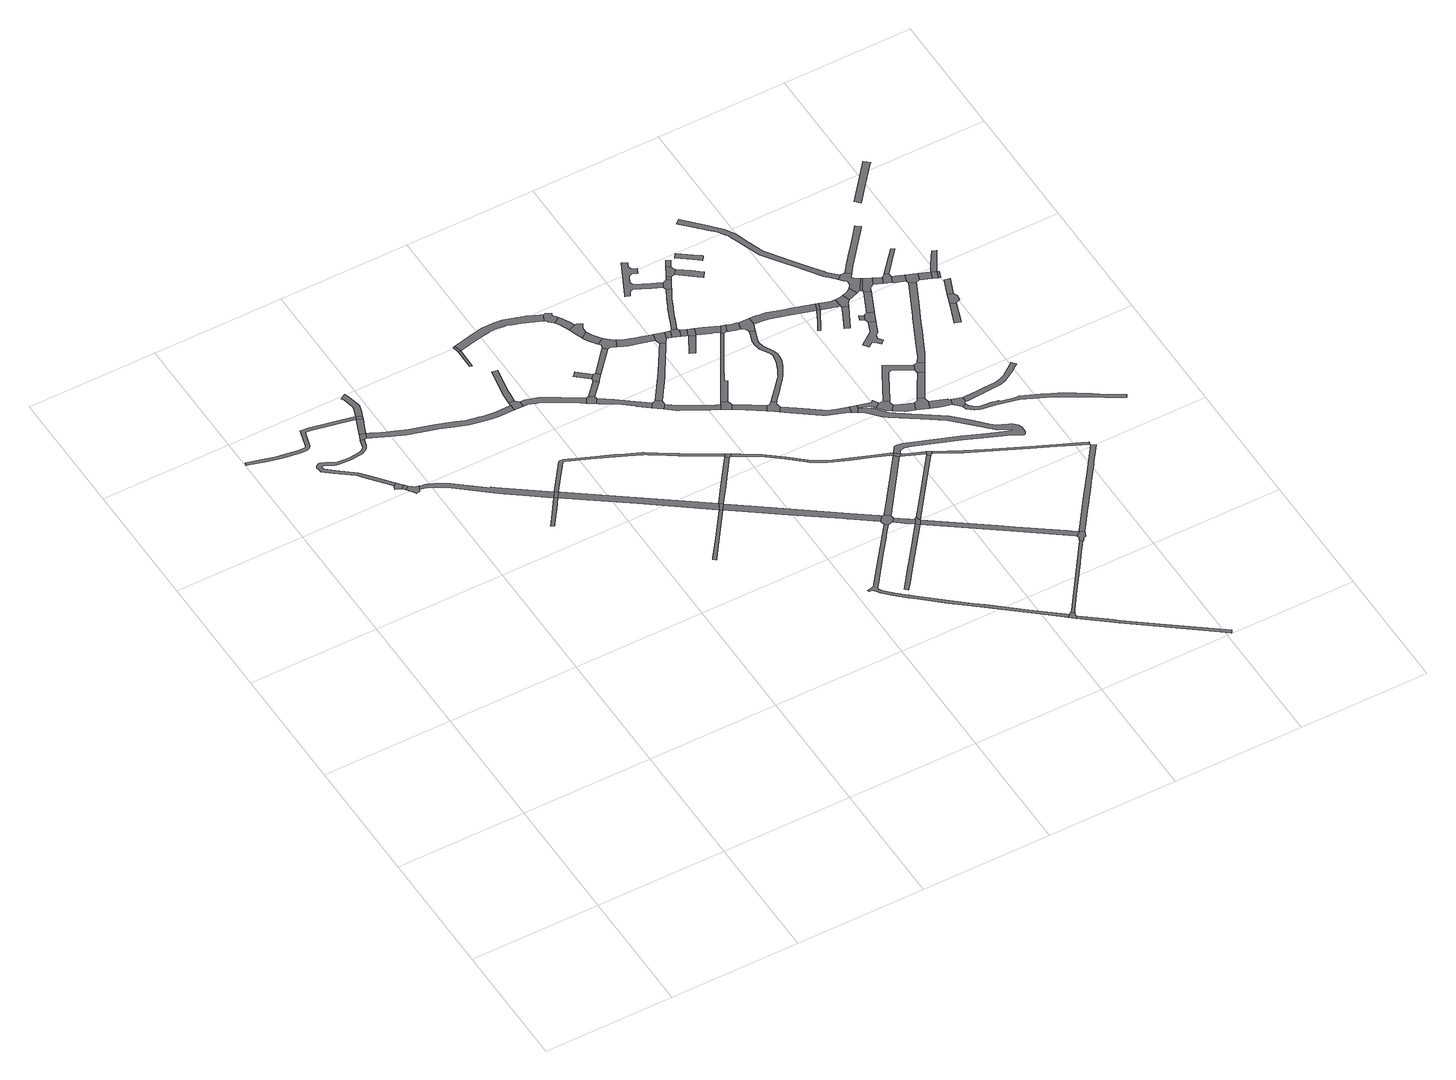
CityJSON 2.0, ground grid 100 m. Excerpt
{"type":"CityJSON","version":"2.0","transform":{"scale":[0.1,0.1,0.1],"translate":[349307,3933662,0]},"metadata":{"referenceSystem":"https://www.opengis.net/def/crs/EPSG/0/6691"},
"CityObjects":{
"road1":{"type":"Road","attributes":{"RoadStructureAttribute.sectionType":"1"},"geometry":[{"type":"MultiSurface","lod":"1","boundaries":[[[0,1,2,3,4,5,6,7,8,9,10,11,12,13,14,15,16,17,18,19,20,21,22]]]}]},
"road2":{"type":"Road","attributes":{"RoadStructureAttribute.sectionType":"1"},"geometry":[{"type":"MultiSurface","lod":"1","boundaries":[[[23,24,25,26,27,28,29,30,31,32,33,34,35,36,37,38,39,40,41,42,43,44,45,46,47,48,49,50,51,52,53,54,55,56,57,58,59,60,61,62,63,64,65,66,67,68,69,70,71,72,73,74]]]}]},
"road3":{"type":"Road","geometry":[{"type":"MultiSurface","lod":"1","boundaries":[[[75,76,74,73,77,78,79]]]}]},
"road4":{"type":"Road","attributes":{"RoadStructureAttribute.sectionType":"1"},"geometry":[{"type":"MultiSurface","lod":"1","boundaries":[[[80,81,82,75,79]]]}]},
"road5":{"type":"Road","geometry":[{"type":"MultiSurface","lod":"1","boundaries":[[[83,84,85,86,87,88,82,81,89,90,91]]]}]},
"road6":{"type":"Road","geometry":[{"type":"MultiSurface","lod":"1","boundaries":[[[92,93,44,43,94,95,96]]]}]},
"road7":{"type":"Road","attributes":{"RoadStructureAttribute.sectionType":"1"},"geometry":[{"type":"MultiSurface","lod":"1","boundaries":[[[95,97,98,99,22,100,101,96]]]}]},
"road8":{"type":"Road","geometry":[{"type":"MultiSurface","lod":"1","boundaries":[[[22,99,102,0]]]}]},
"road9":{"type":"Road","attributes":{"RoadStructureAttribute.sectionType":"1"},"geometry":[{"type":"MultiSurface","lod":"1","boundaries":[[[102,103,104,105,106,107,108,109,110,111,112,113,0]]]}]},
"road10":{"type":"Road","attributes":{"RoadStructureAttribute.sectionType":"1"},"geometry":[{"type":"MultiSurface","lod":"1","boundaries":[[[114,115,116,117,118,119,120,121,122,123,124,125,86,85,126,127,128,129,130,131,132,133,134,135,136]]]}]},
"road11":{"type":"Road","attributes":{"RoadStructureAttribute.sectionType":"1"},"geometry":[{"type":"MultiSurface","lod":"1","boundaries":[[[137,138,139,140,141,142,143,144,145,136]]]}]},
"road12":{"type":"Road","attributes":{"RoadStructureAttribute.sectionType":"1"},"geometry":[{"type":"MultiSurface","lod":"1","boundaries":[[[94,146,147,148,149,150,151,152,153,154,155,156,157,158,159,160,161,162,163,164,165,166,167,168,169,170,171,172,95]]]}]},
"road13":{"type":"Road","geometry":[{"type":"MultiSurface","lod":"1","boundaries":[[[145,173,114,136]]]}]},
"road14":{"type":"Road","attributes":{"RoadStructureAttribute.sectionType":"1"},"geometry":[{"type":"MultiSurface","lod":"1","boundaries":[[[174,175,176,177,178,179,173,145]]]}]},
"road15":{"type":"Road","geometry":[{"type":"MultiSurface","lod":"1","boundaries":[[[180,181,156,155,182,183]]]}]},
"road16":{"type":"Road","attributes":{"RoadStructureAttribute.sectionType":"1"},"geometry":[{"type":"MultiSurface","lod":"1","boundaries":[[[184,185,186,187,188,189,190,191,181,180]]]}]},
"road17":{"type":"Road","geometry":[{"type":"MultiSurface","lod":"1","boundaries":[[[192,193,194,195]]]}]},
"road18":{"type":"Road","geometry":[{"type":"MultiSurface","lod":"1","boundaries":[[[196,192,195,197]]]}]},
"road19":{"type":"Road","attributes":{"RoadStructureAttribute.sectionType":"1"},"geometry":[{"type":"MultiSurface","lod":"1","boundaries":[[[198,199,200,201,202,203,204,205,206,207,208,209,210,211,212,213,214,215,216,217,218,219,220,221,222,223,224,225,226,227,228,229,230,231,232,233,234,235,236,237,238,239,240,241,242,114,173]]]}]},
"road20":{"type":"Road","attributes":{"RoadStructureAttribute.sectionType":"1"},"geometry":[{"type":"MultiSurface","lod":"1","boundaries":[[[182,243,244,245,246,247,248,249,250,251,252,253,254,255,183]]]}]},
"road21":{"type":"Road","geometry":[{"type":"MultiSurface","lod":"1","boundaries":[[[176,256,257,177]]]}]},
"road22":{"type":"Road","geometry":[{"type":"MultiSurface","lod":"1","boundaries":[[[258,249,248,259,260,261]]]}]},
"road23":{"type":"Road","attributes":{"RoadStructureAttribute.sectionType":"1"},"geometry":[{"type":"MultiSurface","lod":"1","boundaries":[[[195,262,263,264,265,266,267,268,269,270,271,272,273,274,275,276,277,278,279,280,281,282,283,284,285,286,287,288,289,290,197]]]}]},
"road24":{"type":"Road","attributes":{"RoadStructureAttribute.sectionType":"1"},"geometry":[{"type":"MultiSurface","lod":"1","boundaries":[[[257,291,292,293,294,295,296,177]]]}]},
"road25":{"type":"Road","attributes":{"RoadStructureAttribute.sectionType":"1"},"geometry":[{"type":"MultiSurface","lod":"1","boundaries":[[[297,298,299,300,257,256,176,301,302,303,304,305,306,307,308,256,309,310,311,312,313,314]]]}]},
"road26":{"type":"Road","attributes":{"RoadStructureAttribute.sectionType":"1"},"geometry":[{"type":"MultiSurface","lod":"1","boundaries":[[[258,261,315,316,317]]]}]},
"road27":{"type":"Road","geometry":[{"type":"MultiSurface","lod":"1","boundaries":[[[318,319,320,321,322]]]}]},
"road28":{"type":"Road","attributes":{"RoadStructureAttribute.sectionType":"1"},"geometry":[{"type":"MultiSurface","lod":"1","boundaries":[[[323,324,260,259,325,326,327,328,329,330]]]}]},
"road29":{"type":"Road","geometry":[{"type":"MultiSurface","lod":"1","boundaries":[[[316,331,332,333,318,322,317]]]}]},
"road30":{"type":"Road","geometry":[{"type":"MultiSurface","lod":"1","boundaries":[[[334,335,221,220,336,293,292,337,338,339,340]]]}]},
"road31":{"type":"Road","geometry":[{"type":"MultiSurface","lod":"1","boundaries":[[[329,341,342,343,344,330]]]}]},
"road32":{"type":"Road","attributes":{"RoadStructureAttribute.sectionType":"1"},"geometry":[{"type":"MultiSurface","lod":"1","boundaries":[[[345,333,332,346]]]}]},
"road33":{"type":"Road","geometry":[{"type":"MultiSurface","lod":"1","boundaries":[[[347,275,274,348,349,350,351,352,353,354,355]]]}]},
"road34":{"type":"Road","attributes":{"RoadStructureAttribute.sectionType":"1"},"geometry":[{"type":"MultiSurface","lod":"1","boundaries":[[[350,356,357,358,359,360,361,362,363,351]]]}]},
"road35":{"type":"Road","geometry":[{"type":"MultiSurface","lod":"1","boundaries":[[[364,360,359,365,366,367,368,369,370,371,372]]]}]},
"road36":{"type":"Road","attributes":{"RoadStructureAttribute.sectionType":"1"},"geometry":[{"type":"MultiSurface","lod":"1","boundaries":[[[373,374,375,376,377,378,379,380,381,382,383,384,385]]]}]},
"road37":{"type":"Road","attributes":{"RoadStructureAttribute.sectionType":"1"},"geometry":[{"type":"MultiSurface","lod":"1","boundaries":[[[386,387,388,389,390,391,342,341,392,393,394,395,396]]]}]},
"road38":{"type":"Road","attributes":{"RoadStructureAttribute.sectionType":"1"},"geometry":[{"type":"MultiSurface","lod":"1","boundaries":[[[397,398,399,400,369,368,401,402,403,404,405,406]]]}]},
"road39":{"type":"Road","geometry":[{"type":"MultiSurface","lod":"1","boundaries":[[[407,408,409,410,411,412,413,414,415,416,417,418,419,420,421,422,423,424,425,426,427,428,429,430,431,432,433,434,435,436,437,438,439,440,441,442,443,444,445,446,447]]]}]},
"road40":{"type":"Road","geometry":[{"type":"MultiSurface","lod":"1","boundaries":[[[448,449,450,451,452,397,406,453,454,345,346]]]}]},
"road41":{"type":"Road","attributes":{"RoadStructureAttribute.sectionType":"1"},"geometry":[{"type":"MultiSurface","lod":"1","boundaries":[[[455,456,457,344,343,458,459,460,461,462]]]}]},
"road42":{"type":"Road","geometry":[{"type":"MultiSurface","lod":"1","boundaries":[[[313,463,425,424,464,465,466,467,468,469,314]]]}]},
"road43":{"type":"Road","geometry":[{"type":"MultiSurface","lod":"1","boundaries":[[[395,470,471,472,473,474,396]]]}]},
"road44":{"type":"Road","attributes":{"RoadStructureAttribute.sectionType":"1"},"geometry":[{"type":"MultiSurface","lod":"1","boundaries":[[[475,476,477,478,479,480,481,450,449,482,483,484,485,486,487]]]}]},
"road45":{"type":"Road","attributes":{"RoadStructureAttribute.sectionType":"1"},"geometry":[{"type":"MultiSurface","lod":"1","boundaries":[[[488,489,465,464,490,373,491]]]}]},
"road46":{"type":"Road","attributes":{"RoadStructureAttribute.sectionType":"1"},"geometry":[{"type":"MultiSurface","lod":"1","boundaries":[[[492,493,494,495,496,497,498,499,500,501,502,503,504,505,506,334,340,507,508,509,510,511,512,513,514,515,516,517,518,519,520,521,522]]]}]},
"road47":{"type":"Road","attributes":{"RoadStructureAttribute.sectionType":"1"},"geometry":[{"type":"MultiSurface","lod":"1","boundaries":[[[523,524,525,526,527,472,471]]]}]},
"road48":{"type":"Road","geometry":[{"type":"MultiSurface","lod":"1","boundaries":[[[528,491,373,385,529,530]]]}]},
"road49":{"type":"Road","geometry":[{"type":"MultiSurface","lod":"1","boundaries":[[[455,462,531,532,475,487]]]}]},
"road50":{"type":"Road","geometry":[{"type":"MultiSurface","lod":"1","boundaries":[[[533,447,446,534,535,536,537]]]}]},
"road51":{"type":"Road","geometry":[{"type":"MultiSurface","lod":"1","boundaries":[[[538,539,540,541,542,543,544,525,524,545,546,547]]]}]},
"road52":{"type":"Road","attributes":{"RoadStructureAttribute.sectionType":"1"},"geometry":[{"type":"MultiSurface","lod":"1","boundaries":[[[532,531,548,549]]]}]},
"road53":{"type":"Road","attributes":{"RoadStructureAttribute.sectionType":"1"},"geometry":[{"type":"MultiSurface","lod":"1","boundaries":[[[550,551,552,553,554,467,466,555,556,557,522]]]}]},
"road54":{"type":"Road","attributes":{"RoadStructureAttribute.sectionType":"1"},"geometry":[{"type":"MultiSurface","lod":"1","boundaries":[[[473,558,559,560,561,562,563,564,565,566,567,568,569,570,571,474]]]}]},
"road55":{"type":"Road","geometry":[{"type":"MultiSurface","lod":"1","boundaries":[[[572,573,574,549,548,575]]]}]},
"road56":{"type":"Road","geometry":[{"type":"MultiSurface","lod":"1","boundaries":[[[576,577,578,579]]]}]},
"road57":{"type":"Road","attributes":{"RoadStructureAttribute.sectionType":"1"},"geometry":[{"type":"MultiSurface","lod":"1","boundaries":[[[580,581,582,572,575]]]}]},
"road58":{"type":"Road","geometry":[{"type":"MultiSurface","lod":"1","boundaries":[[[582,581,579,578,583,584]]]}]},
"road59":{"type":"Road","attributes":{"RoadStructureAttribute.sectionType":"1"},"geometry":[{"type":"MultiSurface","lod":"1","boundaries":[[[529,585,586,587,588,589,590,591,592,593,594,530]]]}]},
"road60":{"type":"Road","attributes":{"RoadStructureAttribute.sectionType":"1"},"geometry":[{"type":"MultiSurface","lod":"1","boundaries":[[[546,595,596,597,598,599,600,601,602,603,604,547]]]}]},
"road61":{"type":"Road","attributes":{"RoadStructureAttribute.sectionType":"1"},"geometry":[{"type":"MultiSurface","lod":"1","boundaries":[[[573,605,606,607,608,609,610,611,612,613,614,615,616,617,618,619,574]]]}]},
"road62":{"type":"Road","attributes":{"RoadStructureAttribute.sectionType":"1"},"geometry":[{"type":"MultiSurface","lod":"1","boundaries":[[[583,620,621,622,623,624,584]]]}]},
"road63":{"type":"Road","attributes":{"RoadStructureAttribute.sectionType":"1"},"geometry":[{"type":"MultiSurface","lod":"1","boundaries":[[[625,626,627,628,629,630,631,632,529,385]]]}]},
"road64":{"type":"Road","attributes":{"RoadStructureAttribute.sectionType":"1"},"geometry":[{"type":"MultiSurface","lod":"1","boundaries":[[[633,634,635,636,637,638,639,640,641,642,643,644,645,646,647,648,649,650,651,652,653,654,655]]]}]},
"road65":{"type":"Road","attributes":{"RoadStructureAttribute.sectionType":"1"},"geometry":[{"type":"MultiSurface","lod":"1","boundaries":[[[656,657,658,659,660,661,662,663,664,665,666,667,668,669,670,671,672,673,674,542,541,675,676,677,678,679,680,681,682,683,684,685,686,687,688,689,690,691,692]]]}]},
"road66":{"type":"Road","attributes":{"RoadStructureAttribute.sectionType":"1"},"geometry":[{"type":"MultiSurface","lod":"1","boundaries":[[[693,694,695,696,697,698,699,700,701,533,537]]]}]},
"road67":{"type":"Road","geometry":[{"type":"MultiSurface","lod":"1","boundaries":[[[557,702,703,704,492,522]]]}]},
"road68":{"type":"Road","attributes":{"RoadStructureAttribute.sectionType":"1"},"geometry":[{"type":"MultiSurface","lod":"1","boundaries":[[[705,706,707,708,709,710,711,712,713,535,534]]]}]},
"road69":{"type":"Road","geometry":[{"type":"MultiSurface","lod":"1","boundaries":[[[567,566,714,715,623,622]]]}]},
"road70":{"type":"Road","attributes":{"RoadStructureAttribute.sectionType":"1"},"geometry":[{"type":"MultiSurface","lod":"1","boundaries":[[[716,717,718,719,720,721,722,723,703,702]]]}]},
"road71":{"type":"Road","geometry":[{"type":"MultiSurface","lod":"1","boundaries":[[[612,611,724,725,726,727,728,633,655]]]}]},
"road72":{"type":"Road","attributes":{"RoadStructureAttribute.sectionType":"1"},"geometry":[{"type":"MultiSurface","lod":"1","boundaries":[[[729,730,731,715,714,732,733,734,735]]]}]},
"road73":{"type":"Road","geometry":[{"type":"MultiSurface","lod":"1","boundaries":[[[736,737,600,599,738,739,740]]]}]},
"road74":{"type":"Road","attributes":{"RoadStructureAttribute.sectionType":"1"},"geometry":[{"type":"MultiSurface","lod":"1","boundaries":[[[726,725,741,742,743]]]}]},
"road75":{"type":"Road","geometry":[{"type":"MultiSurface","lod":"1","boundaries":[[[590,744,745,746,747,720,719,748,591]]]}]},
"road76":{"type":"Road","geometry":[{"type":"MultiSurface","lod":"1","boundaries":[[[749,750,751,729,735,752,753,656,692,754,755,756]]]}]},
"road77":{"type":"Road","geometry":[{"type":"MultiSurface","lod":"1","boundaries":[[[742,757,758,759,760,761,762,763,743]]]}]},
"road78":{"type":"Road","attributes":{"RoadStructureAttribute.sectionType":"1"},"geometry":[{"type":"MultiSurface","lod":"1","boundaries":[[[764,765,766,767,737,736,768,769]]]}]},
"road79":{"type":"Road","attributes":{"RoadStructureAttribute.sectionType":"1"},"geometry":[{"type":"MultiSurface","lod":"1","boundaries":[[[770,771,761,760,772]]]}]},
"road80":{"type":"Road","geometry":[{"type":"MultiSurface","lod":"1","boundaries":[[[773,774,775,776,777,778,779,764,769]]]}]},
"road81":{"type":"Road","attributes":{"RoadStructureAttribute.sectionType":"1"},"geometry":[{"type":"MultiSurface","lod":"1","boundaries":[[[780,781,782,783,784,785,758,757]]]}]},
"road82":{"type":"Road","geometry":[{"type":"MultiSurface","lod":"1","boundaries":[[[628,627,786,787,788,699,698,789,790,791,792,793]]]}]},
"road83":{"type":"Road","attributes":{"RoadStructureAttribute.sectionType":"1"},"geometry":[{"type":"MultiSurface","lod":"1","boundaries":[[[774,794,795,796,797,798,775]]]}]},
"road84":{"type":"Road","attributes":{"RoadStructureAttribute.sectionType":"1"},"geometry":[{"type":"MultiSurface","lod":"1","boundaries":[[[799,800,801,802,803,804,805,806]]]}]},
"road85":{"type":"Road","attributes":{"RoadStructureAttribute.sectionType":"1"},"geometry":[{"type":"MultiSurface","lod":"1","boundaries":[[[739,807,808,809,810,811,812,813,814,815,816,817,818,819,820,821,822,823,824,825,826,827,828,829,830,492,704,831,832,833,834,835,836,837,838,839,840,841,842,843,844,845,846,847,848,849,850,851,852,853,854,855,856,857,858,859,860,861,862,863,740]]]}]},
"road86":{"type":"Road","attributes":{"RoadStructureAttribute.sectionType":"1"},"geometry":[{"type":"MultiSurface","lod":"1","boundaries":[[[864,865,866,867,868,869,870,871,872,873,874,875,876,877,878,879,749,756]]]}]},
"road87":{"type":"Road","geometry":[{"type":"MultiSurface","lod":"1","boundaries":[[[880,881,796,795,882,883,884,885]]]}]},
"road88":{"type":"Road","attributes":{"RoadStructureAttribute.sectionType":"1"},"geometry":[{"type":"MultiSurface","lod":"1","boundaries":[[[886,887,888,889,890,891,892,778,777,893,894,895,896,897,898,899,900,901]]]}]},
"road89":{"type":"Road","attributes":{"RoadStructureAttribute.sectionType":"1"},"geometry":[{"type":"MultiSurface","lod":"1","boundaries":[[[902,903,904,884,883,905,906]]]}]},
"road90":{"type":"Road","geometry":[{"type":"MultiSurface","lod":"1","boundaries":[[[907,908,909,910,869]]]}]},
"road91":{"type":"Road","attributes":{"RoadStructureAttribute.sectionType":"1"},"geometry":[{"type":"MultiSurface","lod":"1","boundaries":[[[911,912,913,914,915,916,917,918,919,920,921,922,923,924,925,926,927,747,746]]]}]},
"road92":{"type":"Road","attributes":{"RoadStructureAttribute.sectionType":"1"},"geometry":[{"type":"MultiSurface","lod":"1","boundaries":[[[928,929,930,931,932,933,934,880,885]]]}]},
"road93":{"type":"Road","geometry":[{"type":"MultiSurface","lod":"1","boundaries":[[[910,935,936,870,869]]]}]},
"road94":{"type":"Road","geometry":[{"type":"MultiSurface","lod":"1","boundaries":[[[937,938,939,940,941,942,902,906,943]]]}]},
"road95":{"type":"Road","attributes":{"RoadStructureAttribute.sectionType":"1"},"geometry":[{"type":"MultiSurface","lod":"1","boundaries":[[[944,945,946,947,948,949,950,628,793,951,952,953,954,955,956,957,958,959,960,961,962]]]}]},
"road96":{"type":"Road","attributes":{"RoadStructureAttribute.sectionType":"1"},"geometry":[{"type":"MultiSurface","lod":"1","boundaries":[[[963,964,965,966,967,968,969,970,971,972,973,974]]]}]},
"road97":{"type":"Road","attributes":{"RoadStructureAttribute.sectionType":"1"},"geometry":[{"type":"MultiSurface","lod":"1","boundaries":[[[975,976,936,935,977,978,979,980,981]]]}]},
"road98":{"type":"Road","geometry":[{"type":"MultiSurface","lod":"1","boundaries":[[[982,983,984,985,986,987]]]}]},
"road99":{"type":"Road","geometry":[{"type":"MultiSurface","lod":"1","boundaries":[[[988,886,901,930,929,989,990,991]]]}]},
"road100":{"type":"Road","attributes":{"RoadStructureAttribute.sectionType":"1"},"geometry":[{"type":"MultiSurface","lod":"1","boundaries":[[[992,993,994,995,996,997,998,999,1000,1001,1002,1003,1004,1005,1006,1007,1008,1009,1010,1011,1012,1013,1014,1015,1016,1017,1018,1019,1020,1021,1022,1023,1024,1025,1026,1027,1028,1029]]]}]},
"road101":{"type":"Road","geometry":[{"type":"MultiSurface","lod":"1","boundaries":[[[1030,1031,1032,1033]]]}]},
"road102":{"type":"Road","geometry":[{"type":"MultiSurface","lod":"1","boundaries":[[[1034,1035,1036,1037,981,980,982,987]]]}]},
"road103":{"type":"Road","geometry":[{"type":"MultiSurface","lod":"1","boundaries":[[[973,1038,1039,1030,1033,974]]]}]},
"road104":{"type":"Road","attributes":{"RoadStructureAttribute.sectionType":"1"},"geometry":[{"type":"MultiSurface","lod":"1","boundaries":[[[1040,1036,1035,1041,1042,1043]]]}]},
"road105":{"type":"Road","attributes":{"RoadStructureAttribute.sectionType":"1"},"geometry":[{"type":"MultiSurface","lod":"1","boundaries":[[[1044,1045,1039,1038]]]}]},
"road106":{"type":"Road","attributes":{"RoadStructureAttribute.sectionType":"1"},"geometry":[{"type":"MultiSurface","lod":"1","boundaries":[[[941,1046,1047,1048,1049,1050,1051,1052,1053,1054,1055,1056,1057,1058,1059,1060,1061,1062,1063,1064,1065,1066,1067,942]]]}]},
"road107":{"type":"Road","geometry":[{"type":"MultiSurface","lod":"1","boundaries":[[[1068,1011,1010,1069,1070,1071,1043,1042,1072,1073,1074,1075,1076,1077,1078]]]}]},
"road108":{"type":"Road","attributes":{"RoadStructureAttribute.sectionType":"1"},"geometry":[{"type":"MultiSurface","lod":"1","boundaries":[[[1079,1080,1081,1082,1083,1084,1085,1086,1087,1088,1089,988,991]]]}]},
"road109":{"type":"Road","geometry":[{"type":"MultiSurface","lod":"1","boundaries":[[[1073,1090,1091,1092,1074]]]}]},
"road110":{"type":"Road","attributes":{"RoadStructureAttribute.sectionType":"1"},"geometry":[{"type":"MultiSurface","lod":"1","boundaries":[[[1093,1092,1091,1094,1045,1044,1095,1096,1097,1098]]]}]},
"road111":{"type":"Road","attributes":{"RoadStructureAttribute.sectionType":"1"},"geometry":[{"type":"MultiSurface","lod":"1","boundaries":[[[1099,1100,1101,1102,1103,1104,1105,1106,1107,1108,1109,1110,1111,1112,1113,1114,1115,1116,1117,1118,1119,1120,1121,1122,1123,1124,1125,1126,1127,1128,1129,1130,1131,1132,1133,1134,1135,937,943]]]}]},
"road112":{"type":"Road","attributes":{"RoadStructureAttribute.sectionType":"1"},"geometry":[{"type":"MultiSurface","lod":"1","boundaries":[[[1097,1136,1137,1098]]]}]},
"road113":{"type":"Road","geometry":[{"type":"MultiSurface","lod":"1","boundaries":[[[1136,1138,1139,1140,1141,1142,1137]]]}]},
"road114":{"type":"Road","attributes":{"RoadStructureAttribute.sectionType":"1"},"geometry":[{"type":"MultiSurface","lod":"1","boundaries":[[[1143,1144,1145,1146,1147,1148,1149,1150,1151,1152,1153,1154,1068,1078]]]}]},
"road115":{"type":"Road","attributes":{"RoadStructureAttribute.sectionType":"1"},"geometry":[{"type":"MultiSurface","lod":"1","boundaries":[[[1155,1139,1138,1156,1157]]]}]},
"road116":{"type":"Road","attributes":{"RoadStructureAttribute.sectionType":"1"},"geometry":[{"type":"MultiSurface","lod":"1","boundaries":[[[1158,1159,1160,1161,1162]]]}]},
"road117":{"type":"Road","geometry":[{"type":"MultiSurface","lod":"1","boundaries":[[[1085,1084,1163,1164,1155,1157]]]}]},
"road118":{"type":"Road","attributes":{"RoadStructureAttribute.sectionType":"1"},"geometry":[{"type":"MultiSurface","lod":"1","boundaries":[[[1140,1165,1166,1141]]]}]},
"road119":{"type":"Road","geometry":[{"type":"MultiSurface","lod":"1","boundaries":[[[1162,1161,1167,1168,1169,1170,1171,1172]]]}]},
"road120":{"type":"Road","attributes":{"RoadStructureAttribute.sectionType":"1"},"geometry":[{"type":"MultiSurface","lod":"1","boundaries":[[[1173,1174,1164,1163]]]}]},
"road121":{"type":"Road","attributes":{"RoadStructureAttribute.sectionType":"1"},"geometry":[{"type":"MultiSurface","lod":"1","boundaries":[[[1171,1175,1176,1177,1178,1172]]]}]},
"road122":{"type":"Road","geometry":[{"type":"MultiSurface","lod":"1","boundaries":[[[1173,1179,1180,1174]]]}]},
"road123":{"type":"Road","attributes":{"RoadStructureAttribute.sectionType":"1"},"geometry":[{"type":"MultiSurface","lod":"1","boundaries":[[[1181,1180,1179,1182]]]}]},
"road124":{"type":"Road","geometry":[{"type":"MultiSurface","lod":"1","boundaries":[[[1180,1183,1184,1185,1186,1187,1188,1174]]]}]},
"road125":{"type":"Road","attributes":{"RoadStructureAttribute.sectionType":"1"},"geometry":[{"type":"MultiSurface","lod":"1","boundaries":[[[1189,1190,1191,1192,1193,1194,1195,1196,1197,1198]]]}]}
},
"vertices":[
[886,4791,0],[555,4860,0],[490,4866,0],[447,4723,0],[442,4716,0],[434,4713,0],[390,4715,0],[267,4734,0],[222,4741,0],[147,4762,0],[13,4800,0],[5,4774,0],[19,4770,0],[140,4736,0],[216,4714,0],[263,4707,0],[387,4688,0],[438,4686,0],[459,4694,0],[472,4711,0],[510,4836,0],[554,4831,0],[876,4765,0],
[773,4156,0],[690,4258,0],[633,4328,0],[504,4427,0],[446,4477,0],[443,4497,0],[451,4505,0],[463,4503,0],[531,4468,0],[559,4461,0],[618,4458,0],[650,4456,0],[746,4465,0],[763,4470,0],[781,4481,0],[787,4486,0],[790,4489,0],[797,4498,0],[804,4508,0],[809,4519,0],[827,4574,0],[800,4581,0],[786,4529,0],[782,4521,0],[777,4513,0],[772,4507,0],[765,4501,0],[764,4500,0],[758,4496,0],[750,4492,0],[742,4489,0],[737,4488,0],[698,4484,0],[650,4479,0],[619,4481,0],[562,4484,0],[554,4487,0],[546,4491,0],[490,4521,0],[472,4531,0],[455,4538,0],[438,4536,0],[421,4528,0],[412,4511,0],[415,4491,0],[420,4463,0],[486,4406,0],[614,4308,0],[642,4274,0],[771,4115,0],[784,4096,0],[807,4114,0],
[844,4069,0],[832,4083,0],[782,4092,0],[770,4065,0],[816,4046,0],
[832,4030,0],[836,4025,0],[864,4045,0],
[911,3964,0],[913,3975,0],[918,3979,0],[928,4010,0],[900,4018,0],[885,4029,0],[850,4005,0],[856,3998,0],[882,3955,0],
[813,4614,0],[801,4587,0],[844,4579,0],[865,4617,0],[821,4635,0],
[872,4636,0],[890,4680,0],[918,4747,0],[838,4676,0],[830,4656,0],
[929,4773,0],
[941,4801,0],[954,4844,0],[959,4863,0],[958,4885,0],[944,4948,0],[937,4974,0],[923,5006,0],[883,4982,0],[894,4963,0],[913,4877,0],[912,4865,0],
[1702,3494,0],[1373,3736,0],[1369,3739,0],[1349,3753,0],[1344,3745,0],[1124,3922,0],[1072,3954,0],[1032,3976,0],[995,3991,0],[969,4001,0],[962,4002,0],[937,4007,0],[948,3974,0],[986,3961,0],[1021,3943,0],[1058,3919,0],[1092,3898,0],[1342,3695,0],[1397,3652,0],[1541,3545,0],[1551,3538,0],[1571,3522,0],[1672,3447,0],
[1586,3325,0],[1538,3257,0],[1520,3232,0],[1542,3216,0],[1557,3237,0],[1593,3289,0],[1617,3321,0],[1633,3345,0],[1694,3431,0],
[879,4561,0],[994,4508,0],[1100,4467,0],[1317,4401,0],[1422,4363,0],[1513,4330,0],[1601,4314,0],[1677,4299,0],[1735,4294,0],[1852,4293,0],[1853,4341,0],[1737,4339,0],[1650,4350,0],[1613,4357,0],[1522,4376,0],[1455,4401,0],[1410,4417,0],[1323,4449,0],[1284,4461,0],[1121,4509,0],[1113,4512,0],[1046,4538,0],[971,4569,0],[959,4573,0],[934,4585,0],[894,4605,0],[876,4612,0],
[1725,3477,0],
[1700,3427,0],[2140,3109,0],[2593,2776,0],[2619,2828,0],[1733,3472,0],[1732,3473,0],
[1897,4368,0],[1855,4371,0],[1923,4293,0],[1924,4340,0],
[1904,4443,0],[1907,4481,0],[1925,4574,0],[1944,4669,0],[1902,4678,0],[1882,4574,0],[1866,4491,0],[1862,4447,0],
[1800,4952,0],[1795,4799,0],[1814,4797,0],[1818,4956,0],
[1790,5011,0],[1805,5015,0],
[1800,3581,0],[1870,3674,0],[1890,3700,0],[1893,3704,0],[1897,3705,0],[1902,3705,0],[1906,3704,0],[1910,3702,0],[1944,3685,0],[1975,3673,0],[2108,3618,0],[2228,3566,0],[2306,3530,0],[2403,3485,0],[2408,3483,0],[2433,3466,0],[2481,3436,0],[2545,3395,0],[2610,3353,0],[2777,3252,0],[2811,3232,0],[2869,3197,0],[2878,3190,0],[2889,3208,0],[2822,3249,0],[2821,3249,0],[2621,3370,0],[2567,3405,0],[2496,3450,0],[2444,3483,0],[2417,3500,0],[2412,3503,0],[2305,3552,0],[2237,3584,0],[2116,3636,0],[1989,3689,0],[1953,3703,0],[1940,3710,0],[1915,3722,0],[1912,3723,0],[1888,3726,0],[1876,3723,0],[1872,3720,0],[1869,3718,0],[1850,3692,0],
[1958,4292,0],[2015,4272,0],[2048,4260,0],[2166,4193,0],[2280,4118,0],[2310,4099,0],[2336,4139,0],[2277,4177,0],[2184,4237,0],[2093,4291,0],[2071,4304,0],[2063,4309,0],[1962,4339,0],
[2611,2763,0],[2645,2809,0],
[2356,4144,0],[2368,4061,0],[2394,4100,0],[2391,4121,0],
[1831,4958,0],[1904,4978,0],[1984,4992,0],[2066,5008,0],[2085,5011,0],[2141,5012,0],[2179,5007,0],[2210,5001,0],[2245,4990,0],[2282,4978,0],[2303,4969,0],[2421,4925,0],[2450,4909,0],[2476,4963,0],[2458,4974,0],[2375,5009,0],[2371,5010,0],[2357,5015,0],[2310,5032,0],[2273,5044,0],[2211,5061,0],[2145,5068,0],[2103,5068,0],[2060,5067,0],[2023,5062,0],[2000,5058,0],[1956,5049,0],[1935,5044,0],[1875,5031,0],
[2739,2939,0],[2901,3164,0],[2872,3180,0],[2869,3176,0],[2835,3128,0],[2714,2960,0],
[3512,2174,0],[3468,2207,0],[3343,2298,0],[3015,2538,0],[2568,2742,0],[2435,2558,0],[2328,2410,0],[2319,2397,0],[2338,2379,0],[2346,2391,0],[2393,2456,0],[2589,2731,0],[2983,2493,0],[3284,2275,0],[3306,2259,0],[3311,2256,0],[3491,2122,0],[3523,2166,0],
[2416,4149,0],[2489,4228,0],[2459,4255,0],
[2487,4311,0],[2391,4392,0],[2366,4364,0],[2362,4360,0],[2458,4274,0],
[2608,3946,0],[2494,4035,0],[2385,4049,0],[2493,3984,0],[2589,3904,0],[2599,3896,0],[2676,3836,0],[2704,3872,0],
[2496,4236,0],[2533,4279,0],[2508,4308,0],
[2926,3186,0],[2915,3192,0],[2877,3187,0],[2905,3167,0],[2906,3168,0],[2909,3169,0],[2915,3169,0],
[2741,3784,0],[2769,3819,0],[2772,3853,0],[2731,3877,0],
[2666,4489,0],[2695,4464,0],
[2498,4964,0],[2470,4893,0],[2474,4888,0],[2505,4859,0],[2552,4891,0],[2543,4904,0],[2530,4920,0],[2526,4931,0],[2533,4946,0],
[2527,4821,0],[2533,4808,0],[2547,4779,0],[2559,4749,0],[2614,4772,0],[2596,4814,0],[2570,4863,0],[2568,4868,0],
[2630,4772,0],[2565,4734,0],[2568,4723,0],[2587,4669,0],[2597,4642,0],[2647,4675,0],[2648,4677,0],[2649,4720,0],[2667,4750,0],
[3684,1980,0],[3505,1748,0],[3445,1671,0],[3432,1654,0],[3324,1510,0],[3311,1493,0],[3317,1487,0],[3334,1472,0],[3339,1479,0],[3376,1527,0],[3470,1648,0],[3701,1947,0],[3712,1962,0],
[3085,3629,0],[3069,3637,0],[2950,3702,0],[2946,3705,0],[2854,3754,0],[2844,3762,0],[2809,3731,0],[2830,3714,0],[3017,3613,0],[3078,3581,0],[3100,3622,0],
[2714,4568,0],[2686,4604,0],[2669,4631,0],[2664,4640,0],[2600,4636,0],[2620,4595,0],[2639,4567,0],[2640,4565,0],[2659,4540,0],[2663,4534,0],
[4146,732,0],[3945,897,0],[3715,1088,0],[3648,1142,0],[3522,1244,0],[3361,1384,0],[3339,1403,0],[3312,1428,0],[3303,1436,0],[3234,1498,0],[3173,1562,0],[3156,1585,0],[3159,1598,0],[3173,1614,0],[3359,1859,0],[3448,1976,0],[3460,1992,0],[3521,2069,0],[3497,2084,0],[3480,2062,0],[3152,1635,0],[3144,1624,0],[3123,1617,0],[3088,1608,0],[3092,1595,0],[3103,1597,0],[3118,1592,0],[3136,1570,0],[3154,1546,0],[3216,1480,0],[3295,1409,0],[3300,1405,0],[3323,1384,0],[3324,1383,0],[3506,1225,0],[3632,1123,0],[3699,1068,0],[3929,878,0],[4130,713,0],[4147,697,0],[4167,718,0],
[2717,4467,0],[2759,4448,0],[2785,4507,0],[2751,4533,0],[2718,4564,0],[2674,4517,0],[2672,4496,0],
[3029,4330,0],[2886,4100,0],[2884,4097,0],[2897,4037,0],[2912,4058,0],[2923,4076,0],[3048,4276,0],[3067,4307,0],
[3493,2108,0],[3559,2075,0],[3581,2107,0],[3580,2134,0],[3543,2161,0],[3542,2161,0],[3532,2159,0],
[3095,3571,0],[3142,3543,0],[3166,3582,0],[3157,3621,0],[3112,3640,0],
[3032,4423,0],[3024,4425,0],[2959,4444,0],[2895,4462,0],[2882,4466,0],[2826,4482,0],[2801,4497,0],[2784,4436,0],[2797,4429,0],[2831,4418,0],[2850,4412,0],[2913,4395,0],[3016,4367,0],
[3669,2044,0],[3648,2059,0],[3628,2022,0],[3704,2019,0],
[3893,2633,0],[3875,2641,0],[3748,2688,0],[3608,2743,0],[3503,2786,0],[3467,2800,0],[3443,2813,0],[3416,2830,0],[3368,2859,0],[3351,2873,0],[3235,2972,0],[3129,3059,0],[3104,3077,0],[3027,3124,0],[2980,3153,0],[2922,3165,0],[3017,3107,0],[3093,3060,0],[3117,3043,0],[3222,2957,0],[3338,2857,0],[3355,2844,0],[3357,2843,0],[3406,2813,0],[3433,2796,0],[3459,2782,0],[3496,2767,0],[3600,2724,0],[3741,2669,0],[3866,2622,0],[3880,2613,0],
[3167,3528,0],[3342,3413,0],[3368,3453,0],[3275,3513,0],[3249,3529,0],
[3712,2028,0],[3734,1997,0],[3721,2031,0],
[3091,4345,0],[3107,4402,0],
[4181,723,0],[4188,658,0],[4204,678,0],[4198,690,0],[4207,712,0],
[3435,3413,0],[3434,3428,0],[3435,3439,0],[3442,3448,0],[3412,3472,0],[3391,3455,0],[3378,3451,0],[3357,3404,0],[3413,3359,0],[3443,3397,0],
[3129,4332,0],[3150,4390,0],
[3875,2607,0],[3762,2455,0],[3651,2306,0],[3594,2230,0],[3548,2168,0],[3586,2143,0],[3629,2201,0],[3908,2579,0],
[3201,3698,0],[3213,3720,0],[3253,3790,0],[3232,3802,0],[3259,3848,0],[3279,3883,0],[3305,3928,0],[3438,4156,0],[3456,4186,0],[3436,4197,0],[3401,4137,0],[3259,3894,0],[3239,3860,0],[3125,3663,0],
[3207,4367,0],[3198,4388,0],[3164,4396,0],[3186,4310,0],
[3156,4145,0],[3196,4125,0],[3276,4263,0],[3235,4287,0],
[3220,4298,0],[3233,4293,0],[3255,4348,0],
[3282,4272,0],[3304,4329,0],
[3747,2018,0],[3757,2030,0],[3767,2044,0],[3787,2070,0],[4019,2375,0],[4101,2482,0],[4079,2499,0],[3765,2089,0],[3740,2056,0],[3730,2043,0],
[3474,3311,0],[3652,3181,0],[3671,3167,0],[3796,3121,0],[3833,3106,0],[3848,3158,0],[3810,3169,0],[3754,3185,0],[3708,3201,0],[3530,3331,0],
[3229,4461,0],[3254,4519,0],[3271,4558,0],[3277,4569,0],[3301,4622,0],[3315,4650,0],[3355,4722,0],[3323,4739,0],[3282,4666,0],[3252,4601,0],[3243,4581,0],[3233,4558,0],[3224,4539,0],[3209,4503,0],[3194,4467,0],
[3384,4230,0],[3394,4225,0],[3441,4205,0],[3474,4259,0],[3360,4306,0],
[4218,1592,0],[4579,1328,0],[4586,1323,0],[4617,1353,0],[4607,1360,0],[4549,1403,0],[4257,1614,0],[4161,1684,0],
[3333,4807,0],[3299,4824,0],[3265,4840,0],[3151,4896,0],[3141,4925,0],[3167,4976,0],[3195,4986,0],[3230,4970,0],[3250,5010,0],[3216,5026,0],[3205,5055,0],[3222,5090,0],[3182,5110,0],[3050,4840,0],[3045,4830,0],[3051,4827,0],[3081,4813,0],[3094,4837,0],[3099,4848,0],[3127,4858,0],[3180,4832,0],[3243,4801,0],[3313,4767,0],
[3615,4115,0],[3610,4091,0],[3586,4021,0],[3585,4016,0],[3584,4002,0],[3583,3991,0],[3592,3940,0],[3634,3862,0],[3643,3840,0],[3639,3809,0],[3627,3759,0],[3624,3753,0],[3611,3724,0],[3605,3709,0],[3585,3673,0],[3573,3652,0],[3542,3617,0],[3505,3572,0],[3442,3505,0],[3452,3461,0],[3507,3522,0],[3550,3573,0],[3581,3610,0],[3608,3648,0],[3611,3652,0],[3616,3659,0],[3648,3716,0],[3659,3744,0],[3673,3776,0],[3676,3801,0],[3676,3841,0],[3666,3874,0],[3627,3951,0],[3619,3991,0],[3622,4011,0],[3644,4077,0],[3653,4100,0],
[4215,729,0],[4304,855,0],[4407,1000,0],[4473,1094,0],[4511,1147,0],[4595,1265,0],[4578,1277,0],[4391,1012,0],[4200,742,0],
[3914,2579,0],[3930,2596,0],[3926,2603,0],
[4371,514,0],[4420,474,0],[4672,282,0],[5009,26,0],[5038,6,0],[5052,26,0],[4687,302,0],[4436,494,0],[4400,523,0],
[3482,4191,0],[3505,4247,0],
[3974,2557,0],[3984,2553,0],[4079,2512,0],[4081,2512,0],[4091,2529,0],[4090,2530,0],[3982,2575,0],[3935,2594,0],
[3368,4746,0],[3400,4802,0],[3369,4819,0],[3368,4818,0],[3336,4805,0],
[3590,4222,0],[3579,4225,0],[3531,4236,0],[3498,4185,0],[3510,4181,0],[3538,4172,0],[3576,4163,0],
[3894,3118,0],[3901,3143,0],[3852,3094,0],[3872,3082,0],[3892,3115,0],
[3408,4817,0],[3413,4825,0],[3382,4842,0],
[4105,2487,0],[4109,2490,0],[4116,2492,0],[4126,2511,0],[4083,2507,0],
[3678,4219,0],[3656,4219,0],[3602,4219,0],[3594,4155,0],[3612,4133,0],[3659,4113,0],[3665,4130,0],[3678,4157,0],
[3441,4834,0],[3472,4874,0],[3467,4877,0],[3458,4906,0],[3428,4923,0],[3422,4913,0],[3406,4884,0],
[4042,3088,0],[4014,3130,0],[4000,3111,0],[3984,3119,0],[3985,3080,0],[4005,3057,0],
[3459,4977,0],[3444,4951,0],[3488,4959,0],
[4050,3002,0],[4084,2978,0],[4116,3024,0],[4110,3054,0],[4114,3061,0],[4075,3083,0],[4047,3086,0],
[3469,4813,0],[3569,4735,0],[3602,4710,0],[3632,4750,0],[3622,4758,0],[3559,4807,0],
[4591,1304,0],[4590,1302,0],[4577,1284,0],[4602,1267,0],[4603,1269,0],[4617,1289,0],[4631,1289,0],[4650,1332,0],
[4157,2927,0],[4228,2900,0],[4252,2963,0],[4220,2975,0],[4200,2982,0],
[3522,4966,0],[3623,4889,0],[3676,4848,0],[3697,4875,0],[3703,4884,0],[3693,4892,0],[3645,4928,0],[3549,5002,0],
[3902,3064,0],[3935,3037,0],[4000,2960,0],[4031,2936,0],[4219,2812,0],[4369,2707,0],[4489,2587,0],[4566,2508,0],[4617,2458,0],[4701,2412,0],[4702,2404,0],[4698,2402,0],[4690,2403,0],[4673,2410,0],[4621,2432,0],[4539,2465,0],[4373,2534,0],[4040,2659,0],[4014,2668,0],[3992,2674,0],[3953,2683,0],[3937,2682,0],[3925,2676,0],[3899,2638,0],[3934,2613,0],[3944,2627,0],[3981,2636,0],[4026,2622,0],[4358,2497,0],[4524,2428,0],[4679,2365,0],[4751,2324,0],[4754,2326,0],[4756,2327,0],[4759,2329,0],[4761,2331,0],[4763,2334,0],[4765,2336,0],[4767,2338,0],[4769,2341,0],[4770,2344,0],[4772,2347,0],[4773,2350,0],[4773,2395,0],[4763,2424,0],[4738,2451,0],[4714,2462,0],[4631,2501,0],[4594,2536,0],[4517,2616,0],[4395,2738,0],[4241,2845,0],[4220,2860,0],[4143,2913,0],[4093,2948,0],[4054,2978,0],[3977,3073,0],
[3691,4156,0],[3758,4151,0],[3795,4145,0],[3918,4109,0],[3939,4103,0],[4116,4050,0],[4134,4107,0],[4000,4148,0],[3977,4155,0],[3935,4167,0],[3895,4179,0],[3808,4205,0],[3786,4209,0],[3756,4213,0],[3735,4215,0],[3686,4219,0],
[4292,2991,0],[4280,2971,0],[4257,2890,0],[4318,2866,0],[4342,2929,0],[4336,2965,0],
[4429,3271,0],[4239,3379,0],[4198,3305,0],[4151,3221,0],[4109,3144,0],[4106,3138,0],[4089,3108,0],[4139,3106,0],[4154,3134,0],[4158,3140,0],[4178,3177,0],[4186,3193,0],[4218,3250,0],[4244,3298,0],[4273,3308,0],[4410,3230,0],
[4485,2865,0],[4466,2872,0],[4468,2882,0],[4388,2840,0],[4470,2818,0],
[4066,3957,0],[4027,3885,0],[4042,3875,0],[4134,4040,0],
[4122,2490,0],[4309,2389,0],[4443,2325,0],[4580,2259,0],[4720,2194,0],[4885,2118,0],[4887,2117,0],[5044,2045,0],[5092,2022,0],[5101,2040,0],[5053,2063,0],[4896,2135,0],[4728,2212,0],[4589,2277,0],[4452,2343,0],[4318,2407,0],[4131,2508,0],
[4396,3068,0],[4459,3175,0],[4416,3200,0],[4407,3184,0],[4350,3090,0],[4321,3040,0],[4306,3015,0],
[4137,4044,0],[4154,4101,0],
[4551,2780,0],[4548,2787,0],[4551,2792,0],[4559,2796,0],[4565,2797,0],[4563,2840,0],[4520,2766,0],
[5095,2014,0],[5093,2010,0],[4969,1838,0],[4946,1807,0],[4776,1572,0],[4640,1383,0],[4625,1363,0],[4657,1343,0],[4670,1361,0],[4762,1488,0],[4813,1557,0],[4820,1568,0],[4875,1643,0],[4927,1716,0],[4981,1791,0],[5021,1846,0],[5034,1864,0],[5090,1941,0],[5127,1992,0],
[4328,3691,0],[4221,3611,0],[4252,3572,0],[4283,3596,0],[4311,3588,0],[4339,3555,0],[4368,3579,0],[4341,3613,0],[4345,3641,0],[4368,3659,0],[4411,3757,0],[4365,3778,0],
[4270,4072,0],[4240,4076,0],[4226,4014,0],[4242,4011,0],[4252,4009,0],[4276,4009,0],[4275,4071,0],
[4280,3993,0],[4255,3940,0],[4191,3809,0],[4230,3793,0],[4283,3899,0],[4322,3972,0],
[4460,3277,0],[4479,3211,0],[4490,3229,0],[4503,3252,0],
[3698,5236,0],[3782,5144,0],[3806,5121,0],[3811,5117,0],[3853,5073,0],[3897,5028,0],[3920,4996,0],[3939,4968,0],[3943,4964,0],[3961,4918,0],[3963,4910,0],[4039,4697,0],[4104,4604,0],[4144,4547,0],[4190,4481,0],[4240,4410,0],[4317,4302,0],[4356,4259,0],[4388,4225,0],[4420,4254,0],[4375,4301,0],[4351,4326,0],[4342,4339,0],[4287,4417,0],[4196,4547,0],[4183,4565,0],[4172,4581,0],[4077,4720,0],[4038,4827,0],[4034,4837,0],[4001,4937,0],[3997,4947,0],[3973,4993,0],[3950,5025,0],[3932,5050,0],[3890,5095,0],[3868,5116,0],[3728,5264,0],
[4370,3844,0],[4335,3859,0],[4321,3823,0],[4354,3806,0],
[4337,4001,0],[4355,4022,0],[4337,4081,0],[4315,4075,0],
[4446,3837,0],[4400,3857,0],
[4376,4093,0],[4389,4034,0],[4436,4053,0],[4410,4116,0],
[4525,4015,0],[4478,4036,0],
[4577,2797,0],[4684,2802,0],[4703,2802,0],[4718,2803,0],[4851,2812,0],[4860,2813,0],[4895,2827,0],[4896,2827,0],[4962,2866,0],[4986,2881,0],[5017,2905,0],[5041,2924,0],[5015,2955,0],[5001,2943,0],[4995,2939,0],[4912,2878,0],[4875,2861,0],[4865,2857,0],[4842,2852,0],[4830,2850,0],[4730,2846,0],[4665,2843,0],
[4458,4254,0],[4413,4197,0],[4435,4176,0],[4434,4146,0],[4447,4058,0],[4463,4060,0],[4523,4160,0],[4516,4164,0],[4497,4175,0],[4473,4197,0],[4495,4226,0],
[4550,3332,0],[4580,3396,0],[4636,3513,0],[4676,3596,0],[4755,3764,0],[4834,3930,0],[4789,3952,0],[4654,3672,0],[4650,3662,0],[4535,3418,0],[4492,3328,0],
[4472,4056,0],[4475,4052,0],[4536,4152,0],
[4561,4137,0],[4480,4045,0],[4540,4050,0],[4547,4053,0],[4569,4064,0],[4596,4121,0],
[4533,2736,0],[4576,2697,0],[4601,2687,0],[4609,2683,0],[4625,2680,0],[4722,2664,0],[4892,2625,0],[5097,2532,0],[5177,2488,0],[5253,2444,0],[5329,2399,0],[5409,2346,0],[5484,2301,0],[5534,2270,0],[5550,2297,0],[5522,2314,0],[5425,2371,0],[5346,2424,0],[5340,2431,0],[5306,2451,0],[5254,2483,0],[5160,2538,0],[5150,2544,0],[5106,2565,0],[5043,2596,0],[4906,2657,0],[4901,2658,0],[4899,2653,0],[4853,2662,0],[4761,2682,0],[4761,2690,0],[4729,2697,0],[4718,2699,0],[4632,2711,0],[4594,2726,0],[4561,2756,0],[4552,2779,0],
[4636,4036,0],[4659,4091,0],
[4692,4013,0],[4715,4068,0],[4711,4094,0],[4687,4114,0],[4673,4098,0],
[4498,4230,0],[4539,4284,0],[4620,4383,0],[4702,4482,0],[4749,4540,0],[4775,4572,0],[4741,4601,0],[4692,4541,0],[4635,4471,0],[4574,4398,0],[4501,4310,0],[4482,4285,0],
[4804,4032,0],[4722,4000,0],[4782,3977,0],
[4883,3513,0],[4868,3473,0],[4915,3455,0],[4974,3629,0],[4932,3645,0],
[4864,3943,0],[4887,3998,0],
[4867,4275,0],[4841,4290,0],
[5005,3639,0],[5008,3640,0],[5018,3685,0],[5005,3708,0],[5002,3714,0],[4963,3728,0],
[4947,3908,0],[4970,3964,0],
[5009,3734,0],[5053,3844,0],[5012,3857,0],[4994,3812,0],
[4985,3892,0],[5008,3948,0],
[5025,3941,0],[5002,3885,0],
[5040,4003,0],[5088,4087,0],[5106,4118,0],[5074,4132,0],[5006,4025,0],[5004,4022,0],
[5094,5095,0],[5087,5086,0],[5030,5019,0],[4894,4853,0],[4850,4800,0],[4886,4766,0],[4940,4831,0],[4998,4900,0],[5117,5041,0],[5134,5061,0]
]}
